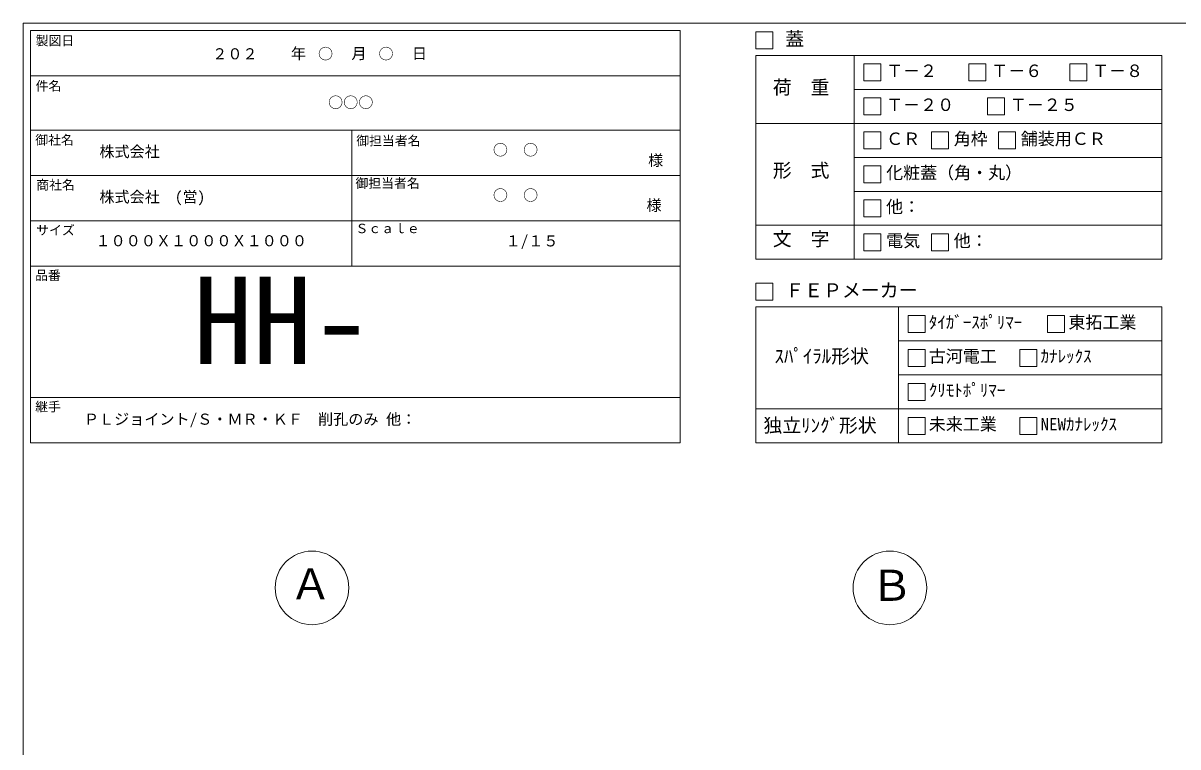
# Model space of a CAD drawing. Units: millimetres, scale not verified. Extents: x -4891 to 18489, y -2331 to 2331.
# Drawn here: x -1231 to 1827, y 413 to 2331 of the extents above; entities that cross this region are included whole.
import ezdxf
from ezdxf.enums import TextEntityAlignment as Align

# ---------------------------------------------------------------- set-up
doc = ezdxf.new("R2010")
doc.units = ezdxf.units.MM
doc.header["$LTSCALE"] = 10
for name, color, linetype, lineweight in [('0-2_waku', 7, 'Continuous', 18), ('0-3_gaikei', 7, 'Continuous', 18), ('0-E_文字１', 7, 'Continuous', 18), ('1-5_文字２', 7, 'Continuous', 5)]:
    doc.layers.add(name, color=color, linetype=linetype, lineweight=lineweight)
doc.styles.add('ＭＳ ゴシック', font='')
doc.styles.get('ＭＳ ゴシック').set_extended_font_data('MS Gothic')

msp = doc.modelspace()

# ---------------------------------------------------------------- linework, layer by layer
at = {"layer": '0-2_waku'}
for p, q in [((-1230.78, 2331.06), (4889.22, 2331.06)), ((-1210.78, 2311.06), (-1210.78, 1219.06)), ((-1210.78, 2311.06), (509.22, 2311.06)), ((-1210.78, 2311.06), (-1210.78, 1219.06)), ((-1210.78, 2311.06), (509.22, 2311.06)), ((-1210.78, 2311.06), (-1210.78, 1219.06)), ((509.22, 2311.06), (509.22, 1219.06)), ((708.93, 2245.28), (1783.93, 2245.28)), ((708.93, 2245.28), (708.93, 1705.28)), ((969.6, 2245.28), (969.6, 1705.28)), ((1783.93, 2245.28), (1783.93, 1705.28)), ((-1210.78, 2191.06), (509.22, 2191.06)), ((-1210.78, 2191.06), (509.22, 2191.06)), ((-1210.78, 2191.06), (509.22, 2191.06)), ((-1210.78, 2191.06), (509.22, 2191.06)), ((969.6, 2155.28), (1783.93, 2155.28)), ((708.93, 2065.28), (1783.93, 2065.28)), ((-1210.78, 2047.06), (509.22, 2047.06)), ((-1210.78, 2047.06), (509.22, 2047.06)), ((-360.78, 2047.06), (-360.78, 1687.06)), ((969.6, 1975.28), (1783.93, 1975.28)), ((-1210.78, 1927.06), (509.22, 1927.06)), ((969.6, 1885.28), (1783.93, 1885.28)), ((-1210.78, 1807.06), (509.22, 1807.06)), ((708.93, 1795.28), (1783.93, 1795.28)), ((-1210.78, 1687.06), (509.22, 1687.06)), ((708.93, 1705.28), (1783.93, 1705.28)), ((708.93, 1579.06), (1783.93, 1579.06)), ((708.93, 1579.06), (708.93, 1219.06)), ((1086.75, 1579.06), (1086.75, 1219.06)), ((1783.93, 1579.06), (1783.93, 1219.06)), ((1086.75, 1489.06), (1783.93, 1489.06)), ((1086.75, 1399.06), (1783.93, 1399.06)), ((-1210.78, 1339.06), (509.22, 1339.06)), ((708.93, 1309.06), (1783.93, 1309.06)), ((-1210.78, 1219.06), (509.22, 1219.06)), ((708.93, 1219.06), (1783.93, 1219.06)), ((708.93, 1219.06), (1783.93, 1219.06))]:
    msp.add_line(p, q, dxfattribs=at)
msp.add_lwpolyline([(-1230.78, 2331.06), (-1230.78, -1943.94), (4889.22, -1943.94)], dxfattribs=at)
at = {"layer": '0-3_gaikei'}
for centre in [(-465.78, 834.81), (1064.22, 834.81)]:
    msp.add_circle(centre, 97.5, dxfattribs=at)
at = {"layer": '0-E_文字１'}
for p, q in [((709.22, 2308.09), (709.22, 2263.09)), ((709.22, 2263.09), (754.22, 2263.09)), ((995.18, 2222.78), (1040.18, 2222.78)), ((995.18, 2222.78), (995.18, 2177.78)), ((995.18, 2222.78), (995.18, 2177.78)), ((995.18, 2222.78), (1040.18, 2222.78)), ((995.18, 2222.78), (995.18, 2177.78)), ((995.18, 2222.78), (1040.18, 2222.78)), ((1040.18, 2222.78), (1040.18, 2177.78)), ((1040.18, 2222.78), (1040.18, 2177.78)), ((1040.18, 2222.78), (1040.18, 2177.78)), ((1273.27, 2222.78), (1318.27, 2222.78)), ((1273.27, 2222.78), (1273.27, 2177.78)), ((1318.27, 2222.78), (1318.27, 2177.78)), ((1540.47, 2222.78), (1585.47, 2222.78)), ((1540.47, 2222.78), (1540.47, 2177.78)), ((1585.47, 2222.78), (1585.47, 2177.78)), ((995.18, 2177.78), (1040.18, 2177.78)), ((995.18, 2177.78), (1040.18, 2177.78)), ((995.18, 2177.78), (1040.18, 2177.78)), ((1273.27, 2177.78), (1318.27, 2177.78)), ((1540.47, 2177.78), (1585.47, 2177.78)), ((995.18, 2132.78), (1040.18, 2132.78)), ((995.18, 2132.78), (995.18, 2087.78)), ((1040.18, 2132.78), (1040.18, 2087.78)), ((1322.67, 2132.78), (1367.67, 2132.78)), ((1322.67, 2132.78), (1322.67, 2087.78)), ((1367.67, 2132.78), (1367.67, 2087.78)), ((995.18, 2087.78), (1040.18, 2087.78)), ((1322.67, 2087.78), (1367.67, 2087.78)), ((995.18, 2042.78), (1040.18, 2042.78)), ((995.18, 2042.78), (995.18, 1997.78)), ((995.18, 2042.78), (995.18, 1997.78)), ((1040.18, 2042.78), (1040.18, 1997.78)), ((1040.18, 2042.78), (1040.18, 1997.78)), ((1174.18, 2042.78), (1219.18, 2042.78)), ((1174.18, 2042.78), (1174.18, 1997.78)), ((1219.18, 2042.78), (1219.18, 1997.78)), ((1351.69, 2042.78), (1396.69, 2042.78)), ((1351.69, 2042.78), (1351.69, 1997.78)), ((1396.69, 2042.78), (1396.69, 1997.78)), ((995.18, 1997.78), (1040.18, 1997.78)), ((995.18, 1997.78), (1040.18, 1997.78)), ((1174.18, 1997.78), (1219.18, 1997.78)), ((1351.69, 1997.78), (1396.69, 1997.78)), ((995.18, 1952.78), (995.18, 1907.78)), ((1040.18, 1952.78), (1040.18, 1907.78)), ((995.18, 1907.78), (1040.18, 1907.78)), ((995.18, 1862.78), (1040.18, 1862.78)), ((995.18, 1862.78), (995.18, 1817.78)), ((995.18, 1862.78), (995.18, 1817.78)), ((1040.18, 1862.78), (1040.18, 1817.78)), ((1040.18, 1862.78), (1040.18, 1817.78)), ((995.18, 1817.78), (1040.18, 1817.78)), ((995.18, 1817.78), (1040.18, 1817.78)), ((995.18, 1772.78), (995.18, 1727.78)), ((1174.18, 1772.78), (1174.18, 1727.78)), ((995.18, 1727.78), (1040.18, 1727.78)), ((1174.18, 1727.78), (1219.18, 1727.78)), ((709.22, 1641.87), (709.22, 1596.87)), ((709.22, 1596.87), (754.22, 1596.87)), ((1112.33, 1556.56), (1112.33, 1511.56)), ((1481.92, 1556.56), (1526.92, 1556.56)), ((1481.92, 1556.56), (1481.92, 1511.56)), ((1481.92, 1556.56), (1526.92, 1556.56)), ((1481.92, 1556.56), (1481.92, 1511.56)), ((1481.92, 1556.56), (1526.92, 1556.56)), ((1481.92, 1556.56), (1481.92, 1511.56)), ((1526.92, 1556.56), (1526.92, 1511.56)), ((1526.92, 1556.56), (1526.92, 1511.56)), ((1526.92, 1556.56), (1526.92, 1511.56)), ((1112.33, 1511.56), (1157.33, 1511.56)), ((1481.92, 1511.56), (1526.92, 1511.56)), ((1481.92, 1511.56), (1526.92, 1511.56)), ((1481.92, 1511.56), (1526.92, 1511.56)), ((1112.33, 1466.56), (1157.33, 1466.56)), ((1112.33, 1466.56), (1112.33, 1421.56)), ((1157.33, 1466.56), (1157.33, 1421.56)), ((1408.24, 1466.56), (1408.24, 1421.56)), ((1112.33, 1421.56), (1157.33, 1421.56)), ((1408.24, 1421.56), (1453.24, 1421.56)), ((1112.33, 1376.56), (1112.33, 1331.56)), ((1112.33, 1331.56), (1157.33, 1331.56)), ((1112.33, 1286.56), (1157.33, 1286.56)), ((1112.33, 1286.56), (1112.33, 1241.56)), ((1157.33, 1286.56), (1157.33, 1241.56)), ((1408.24, 1286.56), (1453.24, 1286.56)), ((1408.24, 1286.56), (1408.24, 1241.56)), ((1453.24, 1286.56), (1453.24, 1241.56)), ((1112.33, 1241.56), (1157.33, 1241.56)), ((1408.24, 1241.56), (1453.24, 1241.56))]:
    msp.add_line(p, q, dxfattribs=at)
for points in [[(709.22, 2308.09), (754.22, 2308.09), (754.22, 2263.09)], [(709.22, 2308.09), (754.22, 2308.09), (754.22, 2263.09)], [(995.18, 2042.78), (1040.18, 2042.78), (1040.18, 1997.78)], [(995.18, 2042.78), (995.18, 1997.78), (1040.18, 1997.78)], [(995.18, 1952.78), (1040.18, 1952.78), (1040.18, 1907.78)], [(995.18, 1862.78), (1040.18, 1862.78), (1040.18, 1817.78)], [(995.18, 1862.78), (995.18, 1817.78), (1040.18, 1817.78)], [(995.18, 1772.78), (1040.18, 1772.78), (1040.18, 1727.78)], [(1174.18, 1772.78), (1219.18, 1772.78), (1219.18, 1727.78)], [(709.22, 1641.87), (754.22, 1641.87), (754.22, 1596.87)], [(1112.33, 1556.56), (1157.33, 1556.56), (1157.33, 1511.56)], [(1408.24, 1466.56), (1453.24, 1466.56), (1453.24, 1421.56)], [(1112.33, 1376.56), (1157.33, 1376.56), (1157.33, 1331.56)]]:
    msp.add_lwpolyline(points, dxfattribs=at)

# ---------------------------------------------------------------- texts
at = {"layer": '0-E_文字１', "style": 'ＭＳ ゴシック'}
for s, height, p in [('製図日', 24.93, (-1197.51, 2264.61)), ('蓋', 36.66, (787.3, 2260.17)), ('\u3000\u3000年\u3000\u3000\u3000月\u3000\u3000\u3000日', 29.33, (-601.47, 2227)), ('Ｔ－２', 32.99, (1054.33, 2178.27)), ('Ｔ－６', 32.99, (1332.41, 2178.27)), ('Ｔ－８', 32.99, (1599.62, 2178.27)), ('件名', 24.93, (-1197.51, 2144.61)), ('荷\u3000重', 36.66, (754.18, 2131.48)), ('Ｔ－２０', 32.99, (1054.33, 2088.27)), ('Ｔ－２５', 32.99, (1381.81, 2088.27)), ('御社名', 24.93, (-1198.49, 2001.6)), ('御担当者名', 24.93, (-348.58, 1999.39)), ('御担当者名', 24.93, (-348.58, 1999.39)), ('ＣＲ', 32.99, (1054.33, 1998.27)), ('角枠', 32.99, (1233.32, 1998.27)), ('舗装用ＣＲ', 32.99, (1410.83, 1998.27)), ('様', 29.33, (424.17, 1943.89)), ('形\u3000式', 36.66, (754.18, 1911.51)), ('化粧蓋（角・丸）', 32.99, (1054.33, 1908.27)), ('商社名', 24.93, (-1195.88, 1882.56)), ('御担当者名', 24.93, (-350.79, 1887.08)), ('様', 29.33, (419.68, 1824.97)), ('他：', 32.99, (1054.33, 1818.27)), ('サイズ', 24.93, (-1195.88, 1762.56)), ('Ｓｃａｌｅ', 24.93, (-350.79, 1767.08)), ('文\u3000字', 36.66, (754.18, 1730.03)), ('電気', 32.99, (1054.33, 1728.27)), ('他：', 32.99, (1233.32, 1728.27)), ('１０００Ｘ１０００Ｘ１０００', 29.33, (-1039.15, 1731.04)), ('１/１５', 29.33, (46.76, 1730.57)), ('品番', 24.93, (-1198.88, 1642.92)), ('HH-', 230.9, (-780.05, 1358.89)), ('ＦＥＰメーカー', 36.66, (787.3, 1593.95)), ('ﾀｲｶﾞｰｽﾎﾟﾘﾏｰ', 32.99, (1167.3, 1512.04)), ('東拓工業', 32.99, (1536.89, 1512.04)), ('ｽﾊﾟｲﾗﾙ形状', 36.66, (758.83, 1419.4)), ('古河電工', 32.99, (1167.3, 1422.04)), ('ｶﾅﾚｯｸｽ', 32.99, (1463.21, 1422.04)), ('ｸﾘﾓﾄﾎﾟﾘﾏｰ', 32.99, (1167.3, 1332.04)), ('継手', 24.93, (-1198.88, 1294.92)), ('ＰＬジョイント/Ｓ・ＭＲ・ＫＦ\u3000削孔のみ 他：', 29.33, (-1069.79, 1258.26)), ('独立ﾘﾝｸﾞ形状', 36.66, (729.3, 1235.92)), ('未来工業', 32.99, (1167.3, 1242.04)), ('NEWｶﾅﾚｯｸｽ', 32.99, (1463.21, 1242.04)), ('Ａ', 82.48, (-525.79, 779.36)), ('Ｂ', 82.48, (1012.77, 775.64))]:
    msp.add_text(s, height=height, dxfattribs=at).set_placement(p, align=Align.BOTTOM_LEFT)
at = {"layer": '1-5_文字２', "style": 'ＭＳ ゴシック'}
for s, p in [('\u3000\u3000２０２\u3000\u3000\u3000\u3000○\u3000\u3000\u3000○', (-809.95, 2226.22)), ('○○○', (-423.27, 2097.4)), ('株式会社', (-1028.78, 1967.14)), ('○\u3000○', (13, 1971.52)), ('株式会社\u3000(営)', (-1028.78, 1847.14)), ('○\u3000○', (13, 1851.52))]:
    msp.add_text(s, height=29.33, dxfattribs=at).set_placement(p, align=Align.BOTTOM_LEFT)

doc.saveas('drawing.dxf')
